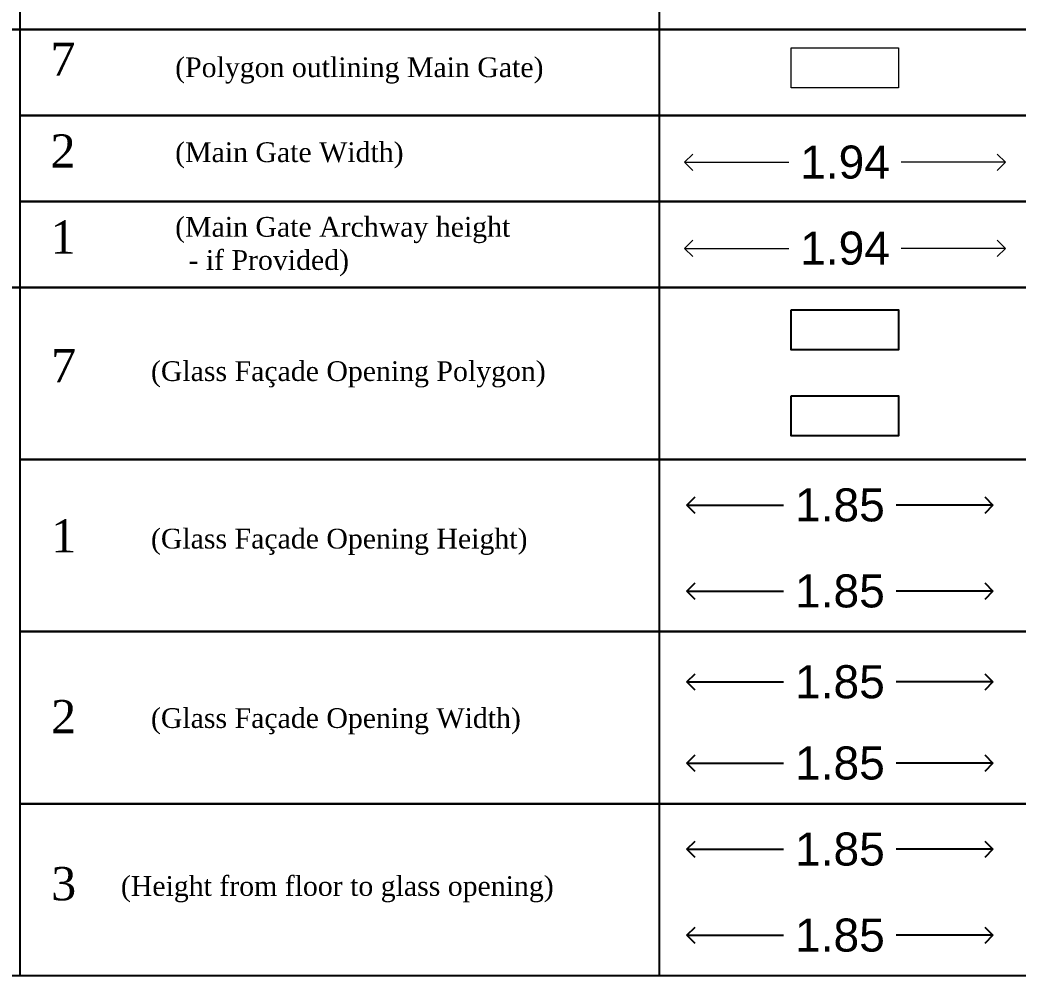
# Model space of a CAD drawing. Header units: millimetres. Extents: x -9481 to -9286, y 28719 to 28853.
# Drawn here: x -9461.73 to -9455.69, y 28731.43 to 28737.21 of the extents above; entities that cross this region are included whole.
import ezdxf

# ---------------------------------------------------------------- set-up
doc = ezdxf.new("R2010")
doc.units = ezdxf.units.MM
doc.header["$PDMODE"] = 34
doc.header["$PDSIZE"] = -15
doc.linetypes.add('CONTINULUS', pattern=[0])
doc.layers.add('BLK_1_FLR_0_GLASS_FACADE_1', color=7, linetype='Continuous')
doc.layers.add('BLK_1_FLR_0_GLASS_FACADE_2', color=7, linetype='Continuous')
doc.layers.add('MAIN_GATE', color=7, linetype='Continuous', lineweight=0)
doc.layers.add('PLAN', color=7, linetype='Continuous', lineweight=40)
doc.styles.add('Arial', font='arial.ttf', dxfattribs={"height": 0.2})
doc.styles.add('MtXpl_Georgia', font='georgiab.ttf')
doc.styles.add('style2', font='arial.ttf', dxfattribs={"height": 0.3})
doc.dimstyles.new('INT DIM', dxfattribs={"dimtxt": 0.3, "dimasz": 0.1, "dimexe": 0.18, "dimexo": 0.0625, "dimgap": 0.09, "dimtad": 0, "dimzin": 0, "dimdsep": 46, "dimtxsty": 'style2', "dimblk": 'OPEN90', "dimcen": 0.09, "dimse1": 1, "dimse2": 1, "dimclrd": 250, "dimclrt": 256, "dimadec": 0, "dimazin": 0, "dimtfac": 1, "dimtofl": 0, "dimtmove": 0, "dimatfit": 3, "dimfxl": 0.18, "dimtolj": 1, "dimtzin": 0, "dimlwd": -1, "dimarcsym": 0})

# ---------------------------------------------------------------- blocks, each defined once
blk = doc.blocks.new('_Open90')
at = {"layer": 'PLAN', "color": 0, "lineweight": -2}
for p, q in [((0, 0), (-1, 0)), ((-0.5, 0.5), (0, 0)), ((0, 0), (-0.5, -0.5))]:
    blk.add_line(p, q, dxfattribs=at)
blk = doc.blocks.new('*D235')
at = {"layer": 'Defpoints', "color": 0, "linetype": 'CONTINULUS', "ltscale": 0.05, "transparency": 16777216}
for p in [(-9457.7093, 28736.561), (-9455.7668, 28736.561), (-9455.7668, 28736.3517)]:
    blk.add_point(p, dxfattribs=at)
at = {"layer": 'MAIN_GATE', "color": 250, "ltscale": 0.05, "transparency": 16777216}
for p, q in [((-9457.6093, 28736.3517), (-9457.078, 28736.3517)), ((-9455.8668, 28736.3517), (-9456.3981, 28736.3517))]:
    blk.add_line(p, q, dxfattribs=at)
at = {"layer": 'MAIN_GATE', "color": 250, "linetype": 'CONTINULUS', "ltscale": 0.05, "transparency": 16777216, "xscale": 0.1, "yscale": 0.1, "zscale": 0.1, "rotation": 180}
blk.add_blockref('_Open90', (-9457.7093, 28736.3517), dxfattribs=at)
at = {"layer": 'MAIN_GATE', "color": 250, "linetype": 'CONTINULUS', "ltscale": 0.05, "transparency": 16777216, "xscale": 0.1, "yscale": 0.1, "zscale": 0.1}
blk.add_blockref('_Open90', (-9455.7668, 28736.3517), dxfattribs=at)
at = {"layer": 'MAIN_GATE', "linetype": 'CONTINULUS', "ltscale": 0.05, "transparency": 16777216, "insert": (-9456.738, 28736.3517), "char_height": 0.2, "attachment_point": 5, "style": 'Arial', "bg_fill": 3, "box_fill_scale": 1.1, "bg_fill_color": 256, "bg_fill_true_color": 13158600, "bg_fill_transparency": 0}
blk.add_mtext('\\A1;1.94', dxfattribs=at)
blk = doc.blocks.new('*D236')
at = {"layer": 'Defpoints', "color": 0, "linetype": 'CONTINULUS', "ltscale": 0.05, "transparency": 16777216}
for p in [(-9457.7093, 28736.0403), (-9455.7668, 28736.0403), (-9455.7668, 28735.831)]:
    blk.add_point(p, dxfattribs=at)
at = {"layer": 'MAIN_GATE', "color": 250, "ltscale": 0.05, "transparency": 16777216}
for p, q in [((-9457.6093, 28735.831), (-9457.078, 28735.831)), ((-9455.8668, 28735.831), (-9456.3981, 28735.831))]:
    blk.add_line(p, q, dxfattribs=at)
at = {"layer": 'MAIN_GATE', "color": 250, "linetype": 'CONTINULUS', "ltscale": 0.05, "transparency": 16777216, "xscale": 0.1, "yscale": 0.1, "zscale": 0.1, "rotation": 180}
blk.add_blockref('_Open90', (-9457.7093, 28735.831), dxfattribs=at)
at = {"layer": 'MAIN_GATE', "color": 250, "linetype": 'CONTINULUS', "ltscale": 0.05, "transparency": 16777216, "xscale": 0.1, "yscale": 0.1, "zscale": 0.1}
blk.add_blockref('_Open90', (-9455.7668, 28735.831), dxfattribs=at)
at = {"layer": 'MAIN_GATE', "linetype": 'CONTINULUS', "ltscale": 0.05, "transparency": 16777216, "insert": (-9456.738, 28735.831), "char_height": 0.2, "attachment_point": 5, "style": 'Arial', "bg_fill": 3, "box_fill_scale": 1.1, "bg_fill_color": 256, "bg_fill_true_color": 13158600, "bg_fill_transparency": 0}
blk.add_mtext('\\A1;1.94', dxfattribs=at)
blk = doc.blocks.new('*D237')
at = {"layer": 'BLK_1_FLR_0_GLASS_FACADE_1', "color": 250, "ltscale": 0.05, "transparency": 16777216}
for p, q in [((-9457.5956, 28734.2772), (-9457.1101, 28734.2772)), ((-9455.9424, 28734.2772), (-9456.4279, 28734.2772))]:
    blk.add_line(p, q, dxfattribs=at)
at = {"layer": 'Defpoints', "color": 0, "linetype": 'CONTINULUS', "ltscale": 0.05, "transparency": 16777216}
for p in [(-9457.6956, 28734.4817), (-9455.8424, 28734.4817), (-9455.8424, 28734.2772)]:
    blk.add_point(p, dxfattribs=at)
at = {"layer": 'BLK_1_FLR_0_GLASS_FACADE_1', "color": 250, "linetype": 'CONTINULUS', "ltscale": 0.05, "transparency": 16777216, "xscale": 0.1, "yscale": 0.1, "zscale": 0.1, "rotation": 180}
blk.add_blockref('_Open90', (-9457.6956, 28734.2772), dxfattribs=at)
at = {"layer": 'BLK_1_FLR_0_GLASS_FACADE_1', "color": 250, "linetype": 'CONTINULUS', "ltscale": 0.05, "transparency": 16777216, "xscale": 0.1, "yscale": 0.1, "zscale": 0.1}
blk.add_blockref('_Open90', (-9455.8424, 28734.2772), dxfattribs=at)
at = {"layer": 'BLK_1_FLR_0_GLASS_FACADE_1', "linetype": 'CONTINULUS', "ltscale": 0.05, "transparency": 16777216, "insert": (-9456.769, 28734.2772), "char_height": 0.2, "attachment_point": 5, "style": 'Arial', "bg_fill": 3, "box_fill_scale": 1.1, "bg_fill_color": 256, "bg_fill_true_color": 13158600, "bg_fill_transparency": 0}
blk.add_mtext('\\A1;1.85', dxfattribs=at)
blk = doc.blocks.new('*D238')
at = {"layer": 'BLK_1_FLR_0_GLASS_FACADE_2', "color": 250, "ltscale": 0.05, "transparency": 16777216}
for p, q in [((-9457.5956, 28733.7566), (-9457.1101, 28733.7566)), ((-9455.9424, 28733.7566), (-9456.4279, 28733.7566))]:
    blk.add_line(p, q, dxfattribs=at)
at = {"layer": 'Defpoints', "color": 0, "linetype": 'CONTINULUS', "ltscale": 0.05, "transparency": 16777216}
for p in [(-9457.6956, 28733.9611), (-9455.8424, 28733.9611), (-9455.8424, 28733.7566)]:
    blk.add_point(p, dxfattribs=at)
at = {"layer": 'BLK_1_FLR_0_GLASS_FACADE_2', "color": 250, "linetype": 'CONTINULUS', "ltscale": 0.05, "transparency": 16777216, "xscale": 0.1, "yscale": 0.1, "zscale": 0.1, "rotation": 180}
blk.add_blockref('_Open90', (-9457.6956, 28733.7566), dxfattribs=at)
at = {"layer": 'BLK_1_FLR_0_GLASS_FACADE_2', "color": 250, "linetype": 'CONTINULUS', "ltscale": 0.05, "transparency": 16777216, "xscale": 0.1, "yscale": 0.1, "zscale": 0.1}
blk.add_blockref('_Open90', (-9455.8424, 28733.7566), dxfattribs=at)
at = {"layer": 'BLK_1_FLR_0_GLASS_FACADE_2', "linetype": 'CONTINULUS', "ltscale": 0.05, "transparency": 16777216, "insert": (-9456.769, 28733.7566), "char_height": 0.2, "attachment_point": 5, "style": 'Arial', "bg_fill": 3, "box_fill_scale": 1.1, "bg_fill_color": 256, "bg_fill_true_color": 13158600, "bg_fill_transparency": 0}
blk.add_mtext('\\A1;1.85', dxfattribs=at)
blk = doc.blocks.new('*D241')
at = {"layer": 'BLK_1_FLR_0_GLASS_FACADE_2', "color": 250, "ltscale": 0.05, "transparency": 16777216}
for p, q in [((-9457.5956, 28732.7153), (-9457.1101, 28732.7153)), ((-9455.9424, 28732.7153), (-9456.4279, 28732.7153))]:
    blk.add_line(p, q, dxfattribs=at)
at = {"layer": 'Defpoints', "color": 0, "linetype": 'CONTINULUS', "ltscale": 0.05, "transparency": 16777216}
for p in [(-9457.6956, 28732.9198), (-9455.8424, 28732.9198), (-9455.8424, 28732.7153)]:
    blk.add_point(p, dxfattribs=at)
at = {"layer": 'BLK_1_FLR_0_GLASS_FACADE_2', "color": 250, "linetype": 'CONTINULUS', "ltscale": 0.05, "transparency": 16777216, "xscale": 0.1, "yscale": 0.1, "zscale": 0.1, "rotation": 180}
blk.add_blockref('_Open90', (-9457.6956, 28732.7153), dxfattribs=at)
at = {"layer": 'BLK_1_FLR_0_GLASS_FACADE_2', "color": 250, "linetype": 'CONTINULUS', "ltscale": 0.05, "transparency": 16777216, "xscale": 0.1, "yscale": 0.1, "zscale": 0.1}
blk.add_blockref('_Open90', (-9455.8424, 28732.7153), dxfattribs=at)
at = {"layer": 'BLK_1_FLR_0_GLASS_FACADE_2', "linetype": 'CONTINULUS', "ltscale": 0.05, "transparency": 16777216, "insert": (-9456.769, 28732.7153), "char_height": 0.2, "attachment_point": 5, "style": 'Arial', "bg_fill": 3, "box_fill_scale": 1.1, "bg_fill_color": 256, "bg_fill_true_color": 13158600, "bg_fill_transparency": 0}
blk.add_mtext('\\A1;1.85', dxfattribs=at)
blk = doc.blocks.new('*D240')
at = {"layer": 'BLK_1_FLR_0_GLASS_FACADE_1', "color": 250, "ltscale": 0.05, "transparency": 16777216}
for p, q in [((-9457.5956, 28732.1946), (-9457.1101, 28732.1946)), ((-9455.9424, 28732.1946), (-9456.4279, 28732.1946))]:
    blk.add_line(p, q, dxfattribs=at)
at = {"layer": 'Defpoints', "color": 0, "linetype": 'CONTINULUS', "ltscale": 0.05, "transparency": 16777216}
for p in [(-9457.6956, 28732.3992), (-9455.8424, 28732.3992), (-9455.8424, 28732.1946)]:
    blk.add_point(p, dxfattribs=at)
at = {"layer": 'BLK_1_FLR_0_GLASS_FACADE_1', "color": 250, "linetype": 'CONTINULUS', "ltscale": 0.05, "transparency": 16777216, "xscale": 0.1, "yscale": 0.1, "zscale": 0.1, "rotation": 180}
blk.add_blockref('_Open90', (-9457.6956, 28732.1946), dxfattribs=at)
at = {"layer": 'BLK_1_FLR_0_GLASS_FACADE_1', "color": 250, "linetype": 'CONTINULUS', "ltscale": 0.05, "transparency": 16777216, "xscale": 0.1, "yscale": 0.1, "zscale": 0.1}
blk.add_blockref('_Open90', (-9455.8424, 28732.1946), dxfattribs=at)
at = {"layer": 'BLK_1_FLR_0_GLASS_FACADE_1', "linetype": 'CONTINULUS', "ltscale": 0.05, "transparency": 16777216, "insert": (-9456.769, 28732.1946), "char_height": 0.2, "attachment_point": 5, "style": 'Arial', "bg_fill": 3, "box_fill_scale": 1.1, "bg_fill_color": 256, "bg_fill_true_color": 13158600, "bg_fill_transparency": 0}
blk.add_mtext('\\A1;1.85', dxfattribs=at)
blk = doc.blocks.new('*D239')
at = {"layer": 'BLK_1_FLR_0_GLASS_FACADE_2', "color": 250, "ltscale": 0.05, "transparency": 16777216}
for p, q in [((-9457.5956, 28731.674), (-9457.1101, 28731.674)), ((-9455.9424, 28731.674), (-9456.4279, 28731.674))]:
    blk.add_line(p, q, dxfattribs=at)
at = {"layer": 'Defpoints', "color": 0, "linetype": 'CONTINULUS', "ltscale": 0.05, "transparency": 16777216}
for p in [(-9457.6956, 28731.8785), (-9455.8424, 28731.8785), (-9455.8424, 28731.674)]:
    blk.add_point(p, dxfattribs=at)
at = {"layer": 'BLK_1_FLR_0_GLASS_FACADE_2', "color": 250, "linetype": 'CONTINULUS', "ltscale": 0.05, "transparency": 16777216, "xscale": 0.1, "yscale": 0.1, "zscale": 0.1, "rotation": 180}
blk.add_blockref('_Open90', (-9457.6956, 28731.674), dxfattribs=at)
at = {"layer": 'BLK_1_FLR_0_GLASS_FACADE_2', "color": 250, "linetype": 'CONTINULUS', "ltscale": 0.05, "transparency": 16777216, "xscale": 0.1, "yscale": 0.1, "zscale": 0.1}
blk.add_blockref('_Open90', (-9455.8424, 28731.674), dxfattribs=at)
at = {"layer": 'BLK_1_FLR_0_GLASS_FACADE_2', "linetype": 'CONTINULUS', "ltscale": 0.05, "transparency": 16777216, "insert": (-9456.769, 28731.674), "char_height": 0.2, "attachment_point": 5, "style": 'Arial', "bg_fill": 3, "box_fill_scale": 1.1, "bg_fill_color": 256, "bg_fill_true_color": 13158600, "bg_fill_transparency": 0}
blk.add_mtext('\\A1;1.85', dxfattribs=at)
blk = doc.blocks.new('*D242')
at = {"layer": 'BLK_1_FLR_0_GLASS_FACADE_1', "color": 250, "ltscale": 0.05, "transparency": 16777216}
for p, q in [((-9457.5956, 28733.207), (-9457.1101, 28733.207)), ((-9455.9424, 28733.207), (-9456.4279, 28733.207))]:
    blk.add_line(p, q, dxfattribs=at)
at = {"layer": 'Defpoints', "color": 0, "linetype": 'CONTINULUS', "ltscale": 0.05, "transparency": 16777216}
for p in [(-9457.6956, 28733.4116), (-9455.8424, 28733.4116), (-9455.8424, 28733.207)]:
    blk.add_point(p, dxfattribs=at)
at = {"layer": 'BLK_1_FLR_0_GLASS_FACADE_1', "color": 250, "linetype": 'CONTINULUS', "ltscale": 0.05, "transparency": 16777216, "xscale": 0.1, "yscale": 0.1, "zscale": 0.1, "rotation": 180}
blk.add_blockref('_Open90', (-9457.6956, 28733.207), dxfattribs=at)
at = {"layer": 'BLK_1_FLR_0_GLASS_FACADE_1', "color": 250, "linetype": 'CONTINULUS', "ltscale": 0.05, "transparency": 16777216, "xscale": 0.1, "yscale": 0.1, "zscale": 0.1}
blk.add_blockref('_Open90', (-9455.8424, 28733.207), dxfattribs=at)
at = {"layer": 'BLK_1_FLR_0_GLASS_FACADE_1', "linetype": 'CONTINULUS', "ltscale": 0.05, "transparency": 16777216, "insert": (-9456.769, 28733.207), "char_height": 0.2, "attachment_point": 5, "style": 'Arial', "bg_fill": 3, "box_fill_scale": 1.1, "bg_fill_color": 256, "bg_fill_true_color": 13158600, "bg_fill_transparency": 0}
blk.add_mtext('\\A1;1.85', dxfattribs=at)

msp = doc.modelspace()

# ---------------------------------------------------------------- linework, layer by layer
for p, q in [((-9461.7318, 28737.6767), (-9461.7318, 28737.1546)), ((-9457.8622, 28737.6767), (-9457.8622, 28737.1561)), ((-9461.7318, 28737.1561), (-9461.7318, 28736.634)), ((-9457.8622, 28737.1561), (-9457.8622, 28736.6355)), ((-9461.7318, 28736.6355), (-9461.7318, 28736.1133)), ((-9457.8622, 28736.6355), (-9457.8622, 28736.1148)), ((-9461.7318, 28736.1148), (-9461.7318, 28735.5942)), ((-9457.8622, 28736.1148), (-9457.8622, 28735.5942)), ((-9461.7318, 28735.5942), (-9461.7318, 28735.072)), ((-9457.8622, 28735.5942), (-9457.8622, 28735.0735)), ((-9461.7318, 28735.0735), (-9461.7318, 28734.5514)), ((-9457.8622, 28735.0735), (-9457.8622, 28734.5529)), ((-9461.7318, 28734.5529), (-9461.7318, 28734.0307)), ((-9457.8622, 28734.5529), (-9457.8622, 28734.0322)), ((-9461.7318, 28734.0322), (-9461.7318, 28733.5101)), ((-9457.8622, 28734.0322), (-9457.8622, 28733.5116)), ((-9461.7318, 28733.5116), (-9461.7318, 28732.9894)), ((-9457.8622, 28733.5116), (-9457.8622, 28732.9909)), ((-9461.7318, 28732.9909), (-9461.7318, 28732.4688)), ((-9457.8622, 28732.9909), (-9457.8622, 28732.4703)), ((-9461.7318, 28732.4703), (-9461.7318, 28731.9481)), ((-9457.8622, 28732.4703), (-9457.8622, 28731.9496)), ((-9461.7318, 28731.9496), (-9461.7318, 28731.4275)), ((-9457.8622, 28731.9496), (-9457.8622, 28731.429))]:
    msp.add_line(p, q)
msp.add_lwpolyline([(-9481.2579, 28737.6767), (-9442.23, 28737.6767), (-9442.23, 28737.1561), (-9481.2579, 28737.1561), (-9481.2579, 28737.6767)], close=True)
for points in [[(-9481.2579, 28736.6355), (-9481.2579, 28737.1561), (-9442.23, 28737.1561), (-9442.23, 28736.6355), (-9461.7318, 28736.6355)], [(-9461.7318, 28736.6355), (-9442.23, 28736.6355), (-9442.23, 28736.1148), (-9461.7318, 28736.1148)], [(-9461.7318, 28736.1148), (-9442.23, 28736.1148), (-9442.23, 28735.5942), (-9481.2579, 28735.5942), (-9481.2579, 28736.1148), (-9481.2579, 28736.1148)], [(-9481.2579, 28735.0735), (-9481.2579, 28735.5942), (-9442.23, 28735.5942), (-9442.23, 28735.0735)], [(-9442.23, 28735.0735), (-9442.23, 28734.5529), (-9461.7318, 28734.5529)], [(-9461.7318, 28734.5529), (-9442.23, 28734.5529), (-9442.23, 28734.0322)], [(-9442.23, 28734.0322), (-9442.23, 28733.5116), (-9461.7318, 28733.5116)], [(-9461.7318, 28733.5116), (-9442.23, 28733.5116), (-9442.23, 28732.9909)], [(-9442.23, 28732.9909), (-9442.23, 28732.4703), (-9461.7318, 28732.4703)], [(-9461.7318, 28732.4703), (-9442.23, 28732.4703), (-9442.23, 28731.9496)], [(-9442.23, 28731.9496), (-9442.23, 28731.429), (-9481.2579, 28731.429), (-9481.2579, 28731.9496)]]:
    msp.add_lwpolyline(points)
at = {"layer": 'BLK_1_FLR_0_GLASS_FACADE_1', "color": 7, "linetype": 'CONTINULUS', "ltscale": 0.05}
msp.add_lwpolyline([(-9457.0642, 28735.4593), (-9456.415, 28735.4593), (-9456.415, 28735.2172), (-9457.0642, 28735.2172)], close=True, dxfattribs=at)
at = {"layer": 'BLK_1_FLR_0_GLASS_FACADE_2', "color": 7, "linetype": 'CONTINULUS', "ltscale": 0.05}
msp.add_lwpolyline([(-9457.0642, 28734.9387), (-9456.415, 28734.9387), (-9456.415, 28734.6965), (-9457.0642, 28734.6965)], close=True, dxfattribs=at)
at = {"layer": 'MAIN_GATE', "color": 7, "linetype": 'CONTINULUS', "ltscale": 0.05}
msp.add_lwpolyline([(-9457.0642, 28737.045), (-9456.415, 28737.045), (-9456.415, 28736.8028), (-9457.0642, 28736.8028)], close=True, dxfattribs=at)

# ---------------------------------------------------------------- texts
at = {"linetype": 'CONTINULUS', "style": 'MtXpl_Georgia'}
for s, height, p in [('7', 0.2012, (-9461.5473, 28736.8754)), ('(Polygon outlining Main Gate)', 0.119406, (-9460.7923, 28736.867)), ('2', 0.2012, (-9461.5473, 28736.3196)), ('(Main Gate Width)', 0.119406, (-9460.7923, 28736.3531)), ('1', 0.2012, (-9461.5473, 28735.7989)), ('(Main Gate Archway height ', 0.119406, (-9460.7923, 28735.9014)), ('- if Provided)', 0.119406, (-9460.7119, 28735.7006)), ('7', 0.2012, (-9461.5434, 28735.0206)), ('(Glass Façade Opening Polygon)', 0.119406, (-9460.9389, 28735.0283)), ('1', 0.2012, (-9461.5434, 28733.9909)), ('(Glass Façade Opening Height)', 0.119406, (-9460.9389, 28734.0146)), ('2', 0.2012, (-9461.5434, 28732.8964)), ('(Glass Façade Opening Width)', 0.119406, (-9460.9389, 28732.9288)), ('3', 0.2012, (-9461.5434, 28731.886)), ('(Height from floor to glass opening)', 0.119406, (-9461.1209, 28731.9126))]:
    msp.add_text(s, height=height, dxfattribs=at).set_placement(p)

# ---------------------------------------------------------------- next in the draw order: dimensions: what is measured, and where the dimension line sits
at = {"layer": 'BLK_1_FLR_0_GLASS_FACADE_1', "color": 1, "linetype": 'CONTINULUS', "ltscale": 0.05}
dim = msp.add_linear_dim(base=(-9455.8424, 28734.2772), p1=(-9457.6956, 28734.4817), p2=(-9455.8424, 28734.4817), dimstyle='INT DIM', override={"dimtxt": 0.2, "dimtxsty": 'Arial', "dimfxl": 0.125, "dimtfill": 1, "dimtfillclr": 7, "dimarcsym": 1}, dxfattribs=at)
dim.commit()
dim.dimension.update_dxf_attribs({"geometry": '*D237', "text_midpoint": (-9456.769, 28734.2772)})
at = {"layer": 'BLK_1_FLR_0_GLASS_FACADE_1', "color": 2, "linetype": 'CONTINULUS', "ltscale": 0.05}
dim = msp.add_linear_dim(base=(-9455.8424, 28733.207), p1=(-9457.6956, 28733.4116), p2=(-9455.8424, 28733.4116), dimstyle='INT DIM', override={"dimtxt": 0.2, "dimtxsty": 'Arial', "dimfxl": 0.125, "dimtfill": 1, "dimtfillclr": 7, "dimarcsym": 1}, dxfattribs=at)
dim.commit()
dim.dimension.update_dxf_attribs({"geometry": '*D242', "text_midpoint": (-9456.769, 28733.207)})
at = {"layer": 'BLK_1_FLR_0_GLASS_FACADE_1', "color": 3, "linetype": 'CONTINULUS', "ltscale": 0.05}
dim = msp.add_linear_dim(base=(-9455.8424, 28732.1946), p1=(-9457.6956, 28732.3992), p2=(-9455.8424, 28732.3992), dimstyle='INT DIM', override={"dimtxt": 0.2, "dimtxsty": 'Arial', "dimfxl": 0.125, "dimtfill": 1, "dimtfillclr": 7, "dimarcsym": 1}, dxfattribs=at)
dim.commit()
dim.dimension.update_dxf_attribs({"geometry": '*D240', "text_midpoint": (-9456.769, 28732.1946)})
at = {"layer": 'BLK_1_FLR_0_GLASS_FACADE_2', "color": 1, "linetype": 'CONTINULUS', "ltscale": 0.05}
dim = msp.add_linear_dim(base=(-9455.8424, 28733.7566), p1=(-9457.6956, 28733.9611), p2=(-9455.8424, 28733.9611), dimstyle='INT DIM', override={"dimtxt": 0.2, "dimtxsty": 'Arial', "dimfxl": 0.125, "dimtfill": 1, "dimtfillclr": 7, "dimarcsym": 1}, dxfattribs=at)
dim.commit()
dim.dimension.update_dxf_attribs({"geometry": '*D238', "text_midpoint": (-9456.769, 28733.7566)})
at = {"layer": 'BLK_1_FLR_0_GLASS_FACADE_2', "color": 2, "linetype": 'CONTINULUS', "ltscale": 0.05}
dim = msp.add_linear_dim(base=(-9455.8424, 28732.7153), p1=(-9457.6956, 28732.9198), p2=(-9455.8424, 28732.9198), dimstyle='INT DIM', override={"dimtxt": 0.2, "dimtxsty": 'Arial', "dimfxl": 0.125, "dimtfill": 1, "dimtfillclr": 7, "dimarcsym": 1}, dxfattribs=at)
dim.commit()
dim.dimension.update_dxf_attribs({"geometry": '*D241', "text_midpoint": (-9456.769, 28732.7153)})
at = {"layer": 'BLK_1_FLR_0_GLASS_FACADE_2', "color": 3, "linetype": 'CONTINULUS', "ltscale": 0.05}
dim = msp.add_linear_dim(base=(-9455.8424, 28731.674), p1=(-9457.6956, 28731.8785), p2=(-9455.8424, 28731.8785), dimstyle='INT DIM', override={"dimtxt": 0.2, "dimtxsty": 'Arial', "dimfxl": 0.125, "dimtfill": 1, "dimtfillclr": 7, "dimarcsym": 1}, dxfattribs=at)
dim.commit()
dim.dimension.update_dxf_attribs({"geometry": '*D239', "text_midpoint": (-9456.769, 28731.674)})
at = {"layer": 'MAIN_GATE', "color": 2, "linetype": 'CONTINULUS', "ltscale": 0.05}
dim = msp.add_linear_dim(base=(-9455.7668, 28736.3517), p1=(-9457.7093, 28736.561), p2=(-9455.7668, 28736.561), dimstyle='INT DIM', override={"dimtxt": 0.2, "dimtxsty": 'Arial', "dimfxl": 0.125, "dimtfill": 1, "dimtfillclr": 7, "dimarcsym": 1}, dxfattribs=at)
dim.commit()
dim.dimension.update_dxf_attribs({"geometry": '*D235', "text_midpoint": (-9456.738, 28736.3517)})
at = {"layer": 'MAIN_GATE', "color": 1, "linetype": 'CONTINULUS', "ltscale": 0.05}
dim = msp.add_linear_dim(base=(-9455.7668, 28735.831), p1=(-9457.7093, 28736.0403), p2=(-9455.7668, 28736.0403), dimstyle='INT DIM', override={"dimtxt": 0.2, "dimtxsty": 'Arial', "dimfxl": 0.125, "dimtfill": 1, "dimtfillclr": 7, "dimarcsym": 1}, dxfattribs=at)
dim.commit()
dim.dimension.update_dxf_attribs({"geometry": '*D236', "text_midpoint": (-9456.738, 28735.831)})

doc.saveas('drawing.dxf')
